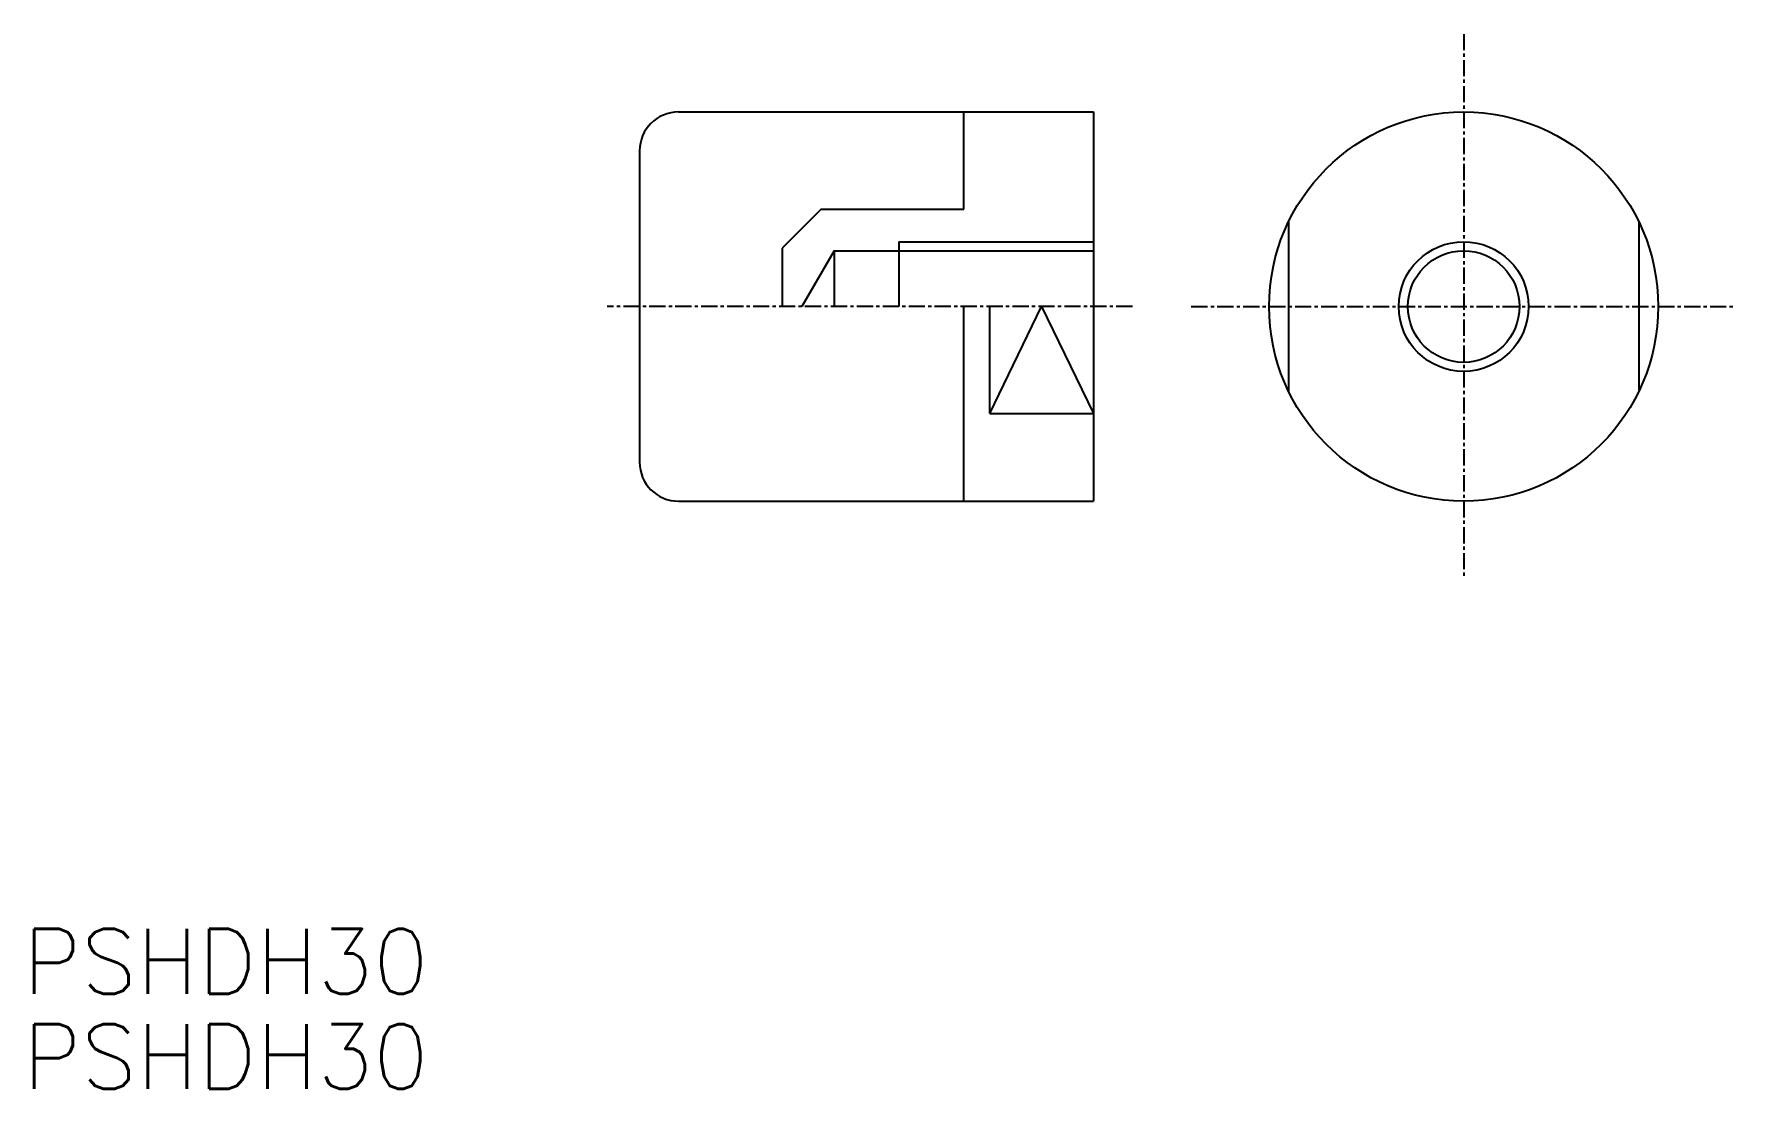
# Model space of a CAD drawing. Extents: x 362 to 493, y -39 to 42.
import ezdxf

# ---------------------------------------------------------------- set-up
doc = ezdxf.new("R2010")
doc.units = 0
doc.linetypes.add('CENTER', pattern=[2, 1.25, -0.25, 0.25, -0.25])
doc.layers.get('0').update_dxf_attribs({"linetype": 'CONTINUOUS'})
doc.layers.add('CENTER', color=1, linetype='CENTER')
doc.styles.get("Standard").update_dxf_attribs({"font": 'txt.shx'})

msp = doc.modelspace()

# ---------------------------------------------------------------- linework, layer by layer
at = {"color": 7, "linetype": 'CONTINUOUS'}
for p, q in [((411.28, 36.47), (443.28, 36.47)), ((433.28, 28.97), (433.28, 36.47)), ((443.28, 36.47), (443.28, 6.47)), ((408.28, 33.47), (408.28, 9.47)), ((422.28, 28.97), (419.28, 25.97)), ((422.28, 28.97), (433.28, 28.97)), ((458.32, 28.01), (458.32, 14.94)), ((485.32, 28.01), (485.32, 15.06)), ((428.28, 26.47), (428.28, 21.47)), ((419.28, 25.97), (419.28, 21.47)), ((423.28, 25.77), (420.8, 21.47)), ((423.28, 25.77), (423.28, 21.47)), ((423.28, 25.77), (443.28, 25.77)), ((433.28, 6.47), (433.28, 21.47)), ((435.28, 13.23), (435.28, 21.47)), ((435.28, 13.23), (443.28, 13.23)), ((411.28, 6.47), (443.28, 6.47))]:
    msp.add_line(p, q, dxfattribs=at)
at = {"color": 3, "linetype": 'CONTINUOUS'}
for p, q in [((428.28, 26.47), (443.28, 26.47)), ((435.28, 13.23), (439.28, 21.47)), ((439.28, 21.47), (443.28, 13.23))]:
    msp.add_line(p, q, dxfattribs=at)
at = {"color": 7, "linetype": 'CONTINUOUS'}
for radius in [15, 4.3]:
    msp.add_circle((471.82, 21.47), radius, dxfattribs=at)
at = {"color": 3, "linetype": 'CONTINUOUS'}
msp.add_circle((471.82, 21.47), 5, dxfattribs=at)
at = {"color": 7, "linetype": 'CONTINUOUS'}
for centre, start, end in [((411.28, 33.47), 90, 180), ((411.28, 9.47), 180, 270)]:
    msp.add_arc(centre, 3, start, end, dxfattribs=at)
at = {"layer": 'CENTER', "color": 1, "linetype": 'CENTER'}
for p, q in [((471.82, 42.47), (471.82, 0.47)), ((446.28, 21.47), (405.79, 21.47)), ((450.82, 21.47), (492.82, 21.47))]:
    msp.add_line(p, q, dxfattribs=at)

# ---------------------------------------------------------------- texts
at = {"color": 7, "linetype": 'CONTINUOUS'}
for p in [(360.73, -31.5), (360.73, -38.83)]:
    msp.add_text('PSHDH30', height=5, dxfattribs=at).set_placement(p)

doc.saveas('drawing.dxf')
